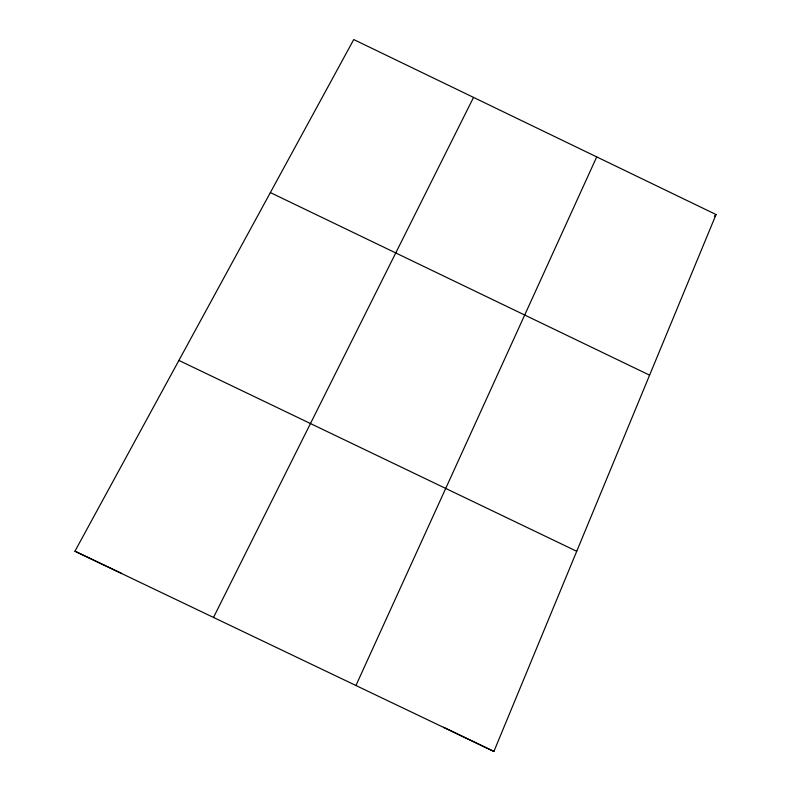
<?xml version="1.0" encoding="UTF-8"?>
<svg xmlns="http://www.w3.org/2000/svg" width="791" height="791" viewBox="0 0 791 791"><rect width="100%" height="100%" fill="white"/><g stroke="black" fill="none" stroke-linecap="round" stroke-linejoin="round"><path stroke-width="1.19" d="M493.9 751.45L716.063 214.539L353.745 39.55L74.937 551.218L493.9 751.45L443.484 727.226M355.94 685.52L596.73 156.895M213.501 617.445L473.542 97.402M714.402 216.17L716.063 214.539M74.937 551.218L121.705 573.445M270.364 192.579L649.599 375.161M178.904 360.419L576.728 551.287"/></g></svg>
